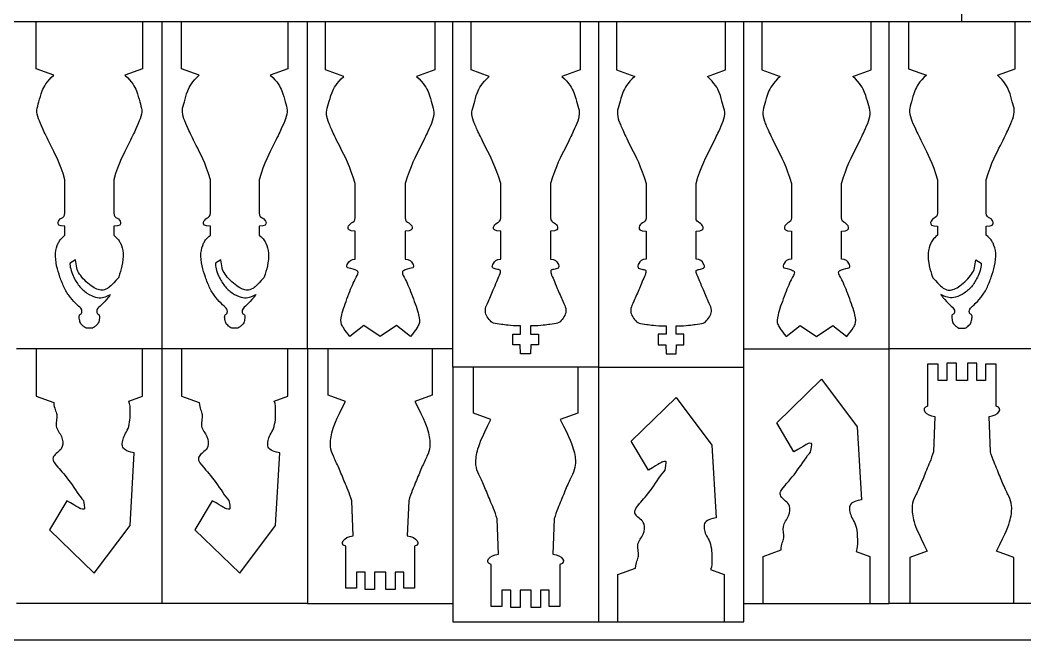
# Model space of a CAD drawing. Header units: millimetres. Extents: x -10 to 144, y -160 to 2.
# Drawn here: x 72 to 99.64, y -159.68 to -142.64 of the extents above; entities that cross this region are included whole.
import ezdxf

# ---------------------------------------------------------------- set-up
doc = ezdxf.new("R2010")
doc.units = ezdxf.units.MM
doc.header["$MEASUREMENT"] = 0
doc.layers.add('cut', color=1, linetype='Continuous', true_color=0xff0000)
doc.layers.add('Default', color=6, linetype='Continuous', true_color=0xff00e8)

msp = doc.modelspace()

# ---------------------------------------------------------------- linework, layer by layer
at = {"layer": 'cut'}
for p, q in [((75.367, -142.685), (75.367, -143.981)), ((75.903, -151.685), (75.903, -142.685)), ((79.367, -142.685), (79.367, -143.981)), ((79.903, -151.685), (79.903, -142.685)), ((83.403, -142.685), (83.403, -144.012)), ((83.903, -152.185), (83.903, -142.685)), ((87.403, -142.685), (87.403, -144.012)), ((87.903, -142.685), (87.903, -152.185)), ((88.403, -142.685), (88.403, -144.012)), ((91.903, -152.185), (91.903, -142.685)), ((92.403, -142.685), (92.403, -144.012)), ((95.903, -151.685), (95.903, -142.685)), ((96.438, -142.685), (96.438, -143.981)), ((97.903, -142.685), (139.903, -142.685)), ((72.928, -144.158), (72.438, -143.981)), ((75.367, -143.981), (74.878, -144.158)), ((76.928, -144.158), (76.438, -143.981)), ((79.367, -143.981), (78.878, -144.158)), ((96.438, -143.981), (96.928, -144.158)), ((98.878, -144.158), (99.367, -143.981)), ((80.904, -144.194), (80.403, -144.012)), ((83.403, -144.012), (82.901, -144.194)), ((84.904, -144.194), (84.403, -144.012)), ((87.403, -144.012), (86.901, -144.194)), ((88.403, -144.012), (88.904, -144.194)), ((90.901, -144.194), (91.403, -144.012)), ((92.403, -144.012), (92.904, -144.194)), ((94.901, -144.194), (95.403, -144.012)), ((73.233, -147.944), (73.233, -147.032)), ((74.573, -147.032), (74.573, -147.944)), ((77.233, -147.944), (77.233, -147.032)), ((78.573, -147.032), (78.573, -147.944)), ((81.217, -148.071), (81.217, -147.137)), ((82.589, -147.137), (82.589, -148.071)), ((85.217, -148.071), (85.217, -147.137)), ((86.589, -147.137), (86.589, -148.071)), ((89.217, -147.137), (89.217, -148.071)), ((90.589, -148.071), (90.589, -147.137)), ((93.217, -147.137), (93.217, -148.071)), ((94.589, -148.071), (94.589, -147.137)), ((97.233, -147.032), (97.233, -147.944)), ((98.573, -147.944), (98.573, -147.032)), ((73.233, -148.552), (73.233, -148.311)), ((74.573, -148.311), (74.573, -148.552)), ((77.233, -148.552), (77.233, -148.311)), ((78.573, -148.311), (78.573, -148.552)), ((97.233, -148.311), (97.233, -148.552)), ((98.573, -148.552), (98.573, -148.311)), ((81.217, -149.218), (81.217, -148.447)), ((82.589, -148.447), (82.589, -149.218)), ((85.217, -149.218), (85.217, -148.447)), ((86.589, -148.447), (86.589, -149.218)), ((89.217, -148.447), (89.217, -149.218)), ((90.589, -149.218), (90.589, -148.447)), ((93.217, -148.447), (93.217, -149.218)), ((94.589, -149.218), (94.589, -148.447)), ((73.521, -149.236), (73.373, -149.324)), ((77.521, -149.236), (77.373, -149.324)), ((98.284, -149.236), (98.433, -149.324)), ((81.454, -151.037), (81.066, -151.341)), ((81.903, -151.341), (81.454, -151.037)), ((82.352, -151.037), (81.903, -151.341)), ((82.739, -151.341), (82.352, -151.037)), ((85.766, -151.281), (85.766, -151.052)), ((86.04, -151.052), (86.04, -151.281)), ((89.766, -151.052), (89.766, -151.281)), ((90.04, -151.281), (90.04, -151.052)), ((93.066, -151.341), (93.454, -151.037)), ((93.454, -151.037), (93.903, -151.341)), ((93.903, -151.341), (94.352, -151.037)), ((94.352, -151.037), (94.739, -151.341)), ((85.547, -151.57), (85.547, -151.281)), ((85.547, -151.281), (85.766, -151.281)), ((86.04, -151.281), (86.258, -151.281)), ((86.258, -151.281), (86.258, -151.57)), ((89.766, -151.281), (89.547, -151.281)), ((89.547, -151.281), (89.547, -151.57)), ((90.258, -151.281), (90.04, -151.281)), ((90.258, -151.57), (90.258, -151.281)), ((75.903, -151.685), (71.903, -151.685)), ((72.438, -151.685), (72.438, -152.981)), ((79.903, -151.685), (75.903, -151.685)), ((75.903, -158.685), (75.903, -151.685)), ((76.438, -151.685), (76.438, -152.981)), ((83.903, -151.685), (79.903, -151.685)), ((79.903, -151.685), (79.903, -158.685)), ((83.335, -151.685), (83.335, -152.952)), ((85.757, -151.57), (85.547, -151.57)), ((85.766, -151.819), (85.757, -151.57)), ((86.048, -151.57), (86.04, -151.819)), ((86.258, -151.57), (86.048, -151.57)), ((89.547, -151.57), (89.757, -151.57)), ((89.757, -151.57), (89.766, -151.819)), ((90.04, -151.819), (90.048, -151.57)), ((90.048, -151.57), (90.258, -151.57)), ((91.903, -151.685), (95.903, -151.685)), ((99.903, -151.685), (95.903, -151.685)), ((95.903, -158.685), (95.903, -151.685)), ((86.04, -151.819), (85.766, -151.819)), ((89.766, -151.819), (90.04, -151.819)), ((87.903, -152.185), (83.903, -152.185)), ((83.903, -152.185), (83.903, -159.185)), ((87.335, -152.185), (87.335, -153.452)), ((87.903, -152.185), (87.903, -159.185)), ((87.903, -152.185), (91.903, -152.185)), ((91.903, -159.185), (91.903, -152.185)), ((97.253, -152.104), (96.957, -152.104)), ((96.957, -152.104), (96.957, -153.26)), ((97.253, -152.553), (97.253, -152.104)), ((97.75, -152.075), (97.492, -152.075)), ((97.492, -152.075), (97.492, -152.553)), ((97.75, -152.553), (97.75, -152.075)), ((98.313, -152.075), (98.055, -152.075)), ((98.055, -152.075), (98.055, -152.553)), ((98.313, -152.553), (98.313, -152.075)), ((98.848, -152.104), (98.552, -152.104)), ((98.552, -152.104), (98.552, -152.553)), ((98.848, -153.26), (98.848, -152.104)), ((92.808, -153.716), (94.04, -152.52)), ((94.04, -152.52), (95.024, -153.829)), ((97.492, -152.553), (97.253, -152.553)), ((97.903, -152.553), (97.75, -152.553)), ((98.055, -152.553), (97.903, -152.553)), ((98.552, -152.553), (98.313, -152.553)), ((72.438, -152.981), (72.928, -153.158)), ((74.991, -153.117), (75.367, -152.981)), ((76.438, -152.981), (76.928, -153.158)), ((78.991, -153.117), (79.367, -152.981)), ((80.949, -153.126), (80.471, -152.952)), ((83.335, -152.952), (82.856, -153.126)), ((88.808, -154.216), (90.04, -153.02)), ((90.04, -153.02), (91.024, -154.329)), ((84.949, -153.626), (84.471, -153.452)), ((87.335, -153.452), (86.856, -153.626)), ((97.158, -153.546), (97.12, -154.511)), ((98.686, -154.511), (98.648, -153.546)), ((93.284, -154.514), (92.808, -153.716)), ((95.024, -153.829), (95.139, -155.832)), ((89.284, -155.014), (88.808, -154.216)), ((91.024, -154.329), (91.139, -156.332)), ((75.024, -156.541), (75.139, -154.539)), ((79.024, -156.541), (79.139, -154.539)), ((73.284, -155.857), (72.808, -156.655)), ((77.284, -155.857), (76.808, -156.655)), ((81.158, -156.825), (81.12, -155.86)), ((82.686, -155.86), (82.648, -156.825)), ((85.158, -157.325), (85.12, -156.36)), ((86.686, -156.36), (86.648, -157.325)), ((72.808, -156.655), (74.04, -157.851)), ((74.04, -157.851), (75.024, -156.541)), ((76.808, -156.655), (78.04, -157.851)), ((78.04, -157.851), (79.024, -156.541)), ((80.957, -158.267), (80.957, -157.111)), ((82.848, -157.111), (82.848, -158.267)), ((92.438, -157.39), (92.928, -157.212)), ((96.949, -157.245), (96.471, -157.419)), ((99.335, -157.419), (98.856, -157.245)), ((92.438, -158.685), (92.438, -157.39)), ((94.991, -157.253), (95.367, -157.39)), ((99.335, -158.685), (99.335, -157.419)), ((84.957, -158.767), (84.957, -157.611)), ((86.848, -157.611), (86.848, -158.767)), ((88.438, -157.89), (88.928, -157.712)), ((90.991, -157.753), (91.367, -157.89)), ((81.492, -157.818), (81.253, -157.818)), ((81.253, -157.818), (81.253, -158.267)), ((81.492, -158.296), (81.492, -157.818)), ((81.903, -157.818), (81.75, -157.818)), ((81.75, -157.818), (81.75, -158.296)), ((82.055, -157.818), (81.903, -157.818)), ((82.055, -158.296), (82.055, -157.818)), ((82.552, -157.818), (82.313, -157.818)), ((82.313, -157.818), (82.313, -158.296)), ((82.552, -158.267), (82.552, -157.818)), ((88.438, -159.185), (88.438, -157.89)), ((81.253, -158.267), (80.957, -158.267)), ((81.75, -158.296), (81.492, -158.296)), ((82.313, -158.296), (82.055, -158.296)), ((82.848, -158.267), (82.552, -158.267)), ((85.492, -158.318), (85.253, -158.318)), ((85.253, -158.318), (85.253, -158.767)), ((85.492, -158.796), (85.492, -158.318)), ((85.903, -158.318), (85.75, -158.318)), ((85.75, -158.318), (85.75, -158.796)), ((86.055, -158.318), (85.903, -158.318)), ((86.055, -158.796), (86.055, -158.318)), ((86.552, -158.318), (86.313, -158.318)), ((86.313, -158.318), (86.313, -158.796)), ((86.552, -158.767), (86.552, -158.318)), ((75.903, -158.685), (71.903, -158.685)), ((79.903, -158.685), (75.903, -158.685)), ((79.903, -158.685), (83.903, -158.685)), ((85.253, -158.767), (84.957, -158.767)), ((85.75, -158.796), (85.492, -158.796)), ((86.313, -158.796), (86.055, -158.796)), ((86.848, -158.767), (86.552, -158.767)), ((91.903, -158.685), (95.903, -158.685)), ((99.903, -158.685), (95.903, -158.685)), ((83.903, -159.185), (87.903, -159.185)), ((87.903, -159.185), (91.903, -159.185))]:
    msp.add_line(p, q, dxfattribs=at)
msp.add_lwpolyline([(55.903, -142.685), (97.903, -142.685), (97.903, -100.685), (55.903, -100.685)], close=True, dxfattribs=at)
for points in [[(72.438, -143.981), (72.438, -143.549), (72.438, -143.117), (72.438, -142.685)], [(76.438, -143.981), (76.438, -143.549), (76.438, -143.117), (76.438, -142.685)], [(80.403, -144.012), (80.403, -143.57), (80.403, -143.128), (80.403, -142.685)], [(84.403, -144.012), (84.403, -143.57), (84.403, -143.128), (84.403, -142.685)], [(91.403, -144.012), (91.403, -143.57), (91.403, -143.128), (91.403, -142.685)], [(95.403, -144.012), (95.403, -143.57), (95.403, -143.128), (95.403, -142.685)], [(99.367, -143.981), (99.367, -143.549), (99.367, -143.117), (99.367, -142.685)], [(73.233, -147.032), (73.092, -146.561), (72.803, -146.023), (72.61, -145.606), (72.495, -145.352), (72.438, -145.111), (72.521, -144.902), (72.585, -144.595), (72.724, -144.342), (72.928, -144.158)], [(74.878, -144.158), (75.082, -144.342), (75.22, -144.595), (75.285, -144.902), (75.367, -145.111), (75.31, -145.352), (75.196, -145.606), (75.002, -146.023), (74.713, -146.561), (74.573, -147.032)], [(77.233, -147.032), (77.092, -146.561), (76.803, -146.023), (76.61, -145.606), (76.495, -145.352), (76.438, -145.111), (76.521, -144.902), (76.585, -144.595), (76.724, -144.342), (76.928, -144.158)], [(78.878, -144.158), (79.082, -144.342), (79.22, -144.595), (79.285, -144.902), (79.367, -145.111), (79.31, -145.352), (79.196, -145.606), (79.002, -146.023), (78.713, -146.561), (78.573, -147.032)], [(81.217, -147.137), (81.073, -146.654), (80.777, -146.103), (80.579, -145.677), (80.461, -145.416), (80.403, -145.169), (80.487, -144.956), (80.553, -144.641), (80.695, -144.382), (80.904, -144.194)], [(82.901, -144.194), (83.11, -144.382), (83.252, -144.641), (83.318, -144.956), (83.403, -145.169), (83.344, -145.416), (83.227, -145.677), (83.029, -146.103), (82.733, -146.654), (82.589, -147.137)], [(85.217, -147.137), (85.073, -146.654), (84.777, -146.103), (84.579, -145.677), (84.461, -145.416), (84.403, -145.169), (84.487, -144.956), (84.553, -144.641), (84.695, -144.382), (84.904, -144.194)], [(86.901, -144.194), (87.11, -144.382), (87.252, -144.641), (87.318, -144.956), (87.403, -145.169), (87.344, -145.416), (87.227, -145.677), (87.029, -146.103), (86.733, -146.654), (86.589, -147.137)], [(88.904, -144.194), (88.695, -144.382), (88.553, -144.641), (88.487, -144.956), (88.403, -145.169), (88.461, -145.416), (88.579, -145.677), (88.777, -146.103), (89.073, -146.654), (89.217, -147.137)], [(90.589, -147.137), (90.733, -146.654), (91.029, -146.103), (91.227, -145.677), (91.344, -145.416), (91.403, -145.169), (91.318, -144.956), (91.252, -144.641), (91.11, -144.382), (90.901, -144.194)], [(92.904, -144.194), (92.695, -144.382), (92.553, -144.641), (92.487, -144.956), (92.403, -145.169), (92.461, -145.416), (92.579, -145.677), (92.777, -146.103), (93.073, -146.654), (93.217, -147.137)], [(94.589, -147.137), (94.733, -146.654), (95.029, -146.103), (95.227, -145.677), (95.344, -145.416), (95.403, -145.169), (95.318, -144.956), (95.252, -144.641), (95.11, -144.382), (94.901, -144.194)], [(96.928, -144.158), (96.724, -144.342), (96.585, -144.595), (96.521, -144.902), (96.438, -145.111), (96.495, -145.352), (96.61, -145.606), (96.803, -146.023), (97.092, -146.561), (97.233, -147.032)], [(98.573, -147.032), (98.713, -146.561), (99.002, -146.023), (99.196, -145.606), (99.31, -145.352), (99.367, -145.111), (99.285, -144.902), (99.22, -144.595), (99.082, -144.342), (98.878, -144.158)], [(73.233, -148.311), (73.055, -148.311), (73.013, -148.201), (73.129, -148.073), (73.233, -148.042), (73.233, -147.944)], [(74.573, -147.944), (74.573, -148.042), (74.677, -148.073), (74.793, -148.201), (74.75, -148.311), (74.573, -148.311)], [(77.233, -148.311), (77.055, -148.311), (77.013, -148.201), (77.129, -148.073), (77.233, -148.042), (77.233, -147.944)], [(78.573, -147.944), (78.573, -148.042), (78.677, -148.073), (78.793, -148.201), (78.75, -148.311), (78.573, -148.311)], [(81.217, -148.447), (81.035, -148.447), (80.991, -148.334), (81.11, -148.202), (81.217, -148.171), (81.217, -148.071)], [(82.589, -148.071), (82.589, -148.171), (82.695, -148.202), (82.814, -148.334), (82.77, -148.447), (82.589, -148.447)], [(85.217, -148.447), (85.035, -148.447), (84.991, -148.334), (85.11, -148.202), (85.217, -148.171), (85.217, -148.071)], [(86.589, -148.071), (86.589, -148.171), (86.695, -148.202), (86.814, -148.334), (86.77, -148.447), (86.589, -148.447)], [(89.217, -148.071), (89.217, -148.171), (89.11, -148.202), (88.991, -148.334), (89.035, -148.447), (89.217, -148.447)], [(90.589, -148.447), (90.77, -148.447), (90.814, -148.334), (90.695, -148.202), (90.589, -148.171), (90.589, -148.071)], [(93.217, -148.071), (93.217, -148.171), (93.11, -148.202), (92.991, -148.334), (93.035, -148.447), (93.217, -148.447)], [(94.589, -148.447), (94.77, -148.447), (94.814, -148.334), (94.695, -148.202), (94.589, -148.171), (94.589, -148.071)], [(97.233, -147.944), (97.233, -148.042), (97.129, -148.073), (97.013, -148.201), (97.055, -148.311), (97.233, -148.311)], [(98.573, -148.311), (98.75, -148.311), (98.793, -148.201), (98.677, -148.073), (98.573, -148.042), (98.573, -147.944)], [(85.766, -151.052), (85.451, -151.047), (85.217, -150.996), (85.004, -150.996), (84.898, -150.88), (84.796, -150.732), (84.786, -150.57), (84.862, -150.413), (85.05, -149.981), (85.126, -149.783), (85.217, -149.6), (85.217, -149.499), (85.096, -149.499), (84.969, -149.453), (84.994, -149.347), (85.096, -149.218), (85.217, -149.218)], [(86.589, -149.218), (86.71, -149.218), (86.811, -149.347), (86.837, -149.453), (86.71, -149.499), (86.589, -149.499), (86.589, -149.6), (86.679, -149.783), (86.756, -149.981), (86.943, -150.413), (87.02, -150.57), (87.009, -150.732), (86.908, -150.88), (86.801, -150.996), (86.589, -150.996), (86.355, -151.047), (86.04, -151.052)], [(89.217, -149.218), (89.096, -149.218), (88.994, -149.347), (88.969, -149.453), (89.096, -149.499), (89.217, -149.499), (89.217, -149.6), (89.126, -149.783), (89.05, -149.981), (88.862, -150.413), (88.786, -150.57), (88.796, -150.732), (88.898, -150.88), (89.004, -150.996), (89.217, -150.996), (89.451, -151.047), (89.766, -151.052)], [(90.04, -151.052), (90.355, -151.047), (90.589, -150.996), (90.801, -150.996), (90.908, -150.88), (91.009, -150.732), (91.02, -150.57), (90.943, -150.413), (90.756, -149.981), (90.679, -149.783), (90.589, -149.6), (90.589, -149.499), (90.71, -149.499), (90.837, -149.453), (90.811, -149.347), (90.71, -149.218), (90.589, -149.218)], [(73.986, -151.112), (73.932, -151.117), (73.878, -151.118), (73.824, -151.114)], [(77.986, -151.112), (77.932, -151.117), (77.878, -151.118), (77.824, -151.114)], [(97.82, -151.112), (97.874, -151.117), (97.928, -151.118), (97.981, -151.114)], [(75.367, -152.981), (75.367, -152.549), (75.367, -152.117), (75.367, -151.685)], [(79.367, -152.981), (79.367, -152.549), (79.367, -152.117), (79.367, -151.685)], [(80.471, -152.952), (80.471, -152.53), (80.471, -152.108), (80.471, -151.685)], [(84.471, -153.452), (84.471, -153.03), (84.471, -152.608), (84.471, -152.185)], [(81.12, -155.86), (81.053, -155.64), (80.919, -155.344), (80.766, -154.943), (80.604, -154.618), (80.518, -154.398), (80.546, -154.016), (80.68, -153.653), (80.949, -153.126)], [(82.856, -153.126), (83.125, -153.653), (83.259, -154.016), (83.288, -154.398), (83.202, -154.618), (83.039, -154.943), (82.886, -155.344), (82.753, -155.64), (82.686, -155.86)], [(96.957, -153.26), (96.757, -153.317), (96.9, -153.518), (97.158, -153.546)], [(98.648, -153.546), (98.906, -153.518), (99.049, -153.317), (98.848, -153.26)], [(85.12, -156.36), (85.053, -156.14), (84.919, -155.844), (84.766, -155.443), (84.604, -155.118), (84.518, -154.898), (84.546, -154.516), (84.68, -154.153), (84.949, -153.626)], [(86.856, -153.626), (87.125, -154.153), (87.259, -154.516), (87.288, -154.898), (87.202, -155.118), (87.039, -155.443), (86.886, -155.844), (86.753, -156.14), (86.686, -156.36)], [(97.12, -154.511), (97.053, -154.731), (96.919, -155.027), (96.766, -155.428), (96.604, -155.753), (96.518, -155.972), (96.546, -156.355), (96.68, -156.718), (96.949, -157.245)], [(98.856, -157.245), (99.125, -156.718), (99.259, -156.355), (99.288, -155.972), (99.202, -155.753), (99.039, -155.428), (98.886, -155.027), (98.753, -154.731), (98.686, -154.511)], [(80.957, -157.111), (80.757, -157.054), (80.9, -156.853), (81.158, -156.825)], [(82.648, -156.825), (82.906, -156.853), (83.049, -157.054), (82.848, -157.111)], [(84.957, -157.611), (84.757, -157.554), (84.9, -157.353), (85.158, -157.325)], [(86.648, -157.325), (86.906, -157.353), (87.049, -157.554), (86.848, -157.611)], [(95.367, -157.39), (95.367, -157.822), (95.367, -158.254), (95.367, -158.685)], [(96.471, -157.419), (96.471, -157.841), (96.471, -158.263), (96.471, -158.685)], [(91.367, -157.89), (91.367, -158.322), (91.367, -158.754), (91.367, -159.185)]]:
    msp.add_open_spline(points, degree=3, dxfattribs=at)
for points, knots in [([(73.824, -151.114), (73.782, -151.096), (73.714, -151.042), (73.648, -150.981), (73.623, -150.831), (73.623, -150.737), (73.704, -150.724), (73.704, -150.58), (73.585, -150.498), (73.372, -150.267), (73.215, -150.035), (73.09, -149.696), (72.996, -149.42), (72.952, -149.026), (73.032, -148.798), (73.104, -148.667), (73.233, -148.552)], [15.3226832, 15.3226832, 15.3226832, 15.3226832, 15.3701528, 15.442089, 15.5140252, 15.5859614, 15.6578977, 15.7298339, 15.8017701, 15.8737063, 15.9456425, 16.0175788, 16.089515, 16.1614512, 16.2333874, 16.2851717, 16.2851717, 16.2851717, 16.2851717]), ([(74.573, -148.552), (74.702, -148.667), (74.774, -148.798), (74.853, -149.026), (74.809, -149.42), (74.744, -149.612), (74.704, -149.723), (74.701, -149.731)], [13.1827595, 13.1827595, 13.1827595, 13.1827595, 13.2345439, 13.3064801, 13.3784163, 13.4503525, 13.4561073, 13.4561073, 13.4561073, 13.4561073]), ([(77.824, -151.114), (77.782, -151.096), (77.714, -151.042), (77.648, -150.981), (77.623, -150.831), (77.623, -150.737), (77.704, -150.724), (77.704, -150.58), (77.585, -150.498), (77.372, -150.267), (77.215, -150.035), (77.09, -149.696), (76.996, -149.42), (76.952, -149.026), (77.032, -148.798), (77.104, -148.667), (77.233, -148.552)], [15.3226832, 15.3226832, 15.3226832, 15.3226832, 15.3701528, 15.442089, 15.5140252, 15.5859614, 15.6578977, 15.7298339, 15.8017701, 15.8737063, 15.9456425, 16.0175788, 16.089515, 16.1614512, 16.2333874, 16.2851717, 16.2851717, 16.2851717, 16.2851717]), ([(78.573, -148.552), (78.702, -148.667), (78.774, -148.798), (78.853, -149.026), (78.809, -149.42), (78.744, -149.612), (78.704, -149.723), (78.701, -149.731)], [13.1827595, 13.1827595, 13.1827595, 13.1827595, 13.2345439, 13.3064801, 13.3784163, 13.4503525, 13.4561073, 13.4561073, 13.4561073, 13.4561073]), ([(97.233, -148.552), (97.104, -148.667), (97.032, -148.798), (96.952, -149.026), (96.996, -149.42), (97.061, -149.612), (97.101, -149.723), (97.104, -149.731)], [13.1827595, 13.1827595, 13.1827595, 13.1827595, 13.2345439, 13.3064801, 13.3784163, 13.4503525, 13.4561073, 13.4561073, 13.4561073, 13.4561073]), ([(97.981, -151.114), (98.023, -151.096), (98.091, -151.042), (98.158, -150.981), (98.183, -150.831), (98.183, -150.737), (98.101, -150.724), (98.101, -150.58), (98.22, -150.498), (98.433, -150.267), (98.59, -150.035), (98.715, -149.696), (98.809, -149.42), (98.853, -149.026), (98.774, -148.798), (98.702, -148.667), (98.573, -148.552)], [15.3226832, 15.3226832, 15.3226832, 15.3226832, 15.3701528, 15.442089, 15.5140252, 15.5859614, 15.6578977, 15.7298339, 15.8017701, 15.8737063, 15.9456425, 16.0175788, 16.089515, 16.1614512, 16.2333874, 16.2851717, 16.2851717, 16.2851717, 16.2851717]), ([(74.701, -149.731), (74.497, -149.956), (74.366, -150.048), (74.253, -150.08), (74.116, -150.047), (73.963, -149.962), (73.768, -149.8), (73.624, -149.625), (73.545, -149.464), (73.537, -149.306), (73.521, -149.236)], [13.4561073, 13.4561073, 13.4561073, 13.4561073, 13.5165076, 13.6023732, 13.6882387, 13.7741043, 13.8599698, 13.9458354, 14.0317009, 14.1175665, 14.1175665, 14.1175665, 14.1175665]), ([(78.701, -149.731), (78.497, -149.956), (78.366, -150.048), (78.253, -150.08), (78.116, -150.047), (77.963, -149.962), (77.768, -149.8), (77.624, -149.625), (77.545, -149.464), (77.537, -149.306), (77.521, -149.236)], [13.4561073, 13.4561073, 13.4561073, 13.4561073, 13.5165076, 13.6023732, 13.6882387, 13.7741043, 13.8599698, 13.9458354, 14.0317009, 14.1175665, 14.1175665, 14.1175665, 14.1175665]), ([(81.008, -149.458), (81.003, -149.454), (80.975, -149.425), (80.994, -149.347), (81.096, -149.218), (81.217, -149.218)], [5.3641485, 5.3641485, 5.3641485, 5.3641485, 5.3783437, 5.4435759, 5.5088082, 5.5088082, 5.5088082, 5.5088082]), ([(82.589, -149.218), (82.71, -149.218), (82.811, -149.347), (82.83, -149.425), (82.803, -149.454), (82.797, -149.458)], [3.1087121, 3.1087121, 3.1087121, 3.1087121, 3.1739444, 3.2391767, 3.2533718, 3.2533718, 3.2533718, 3.2533718]), ([(93.217, -149.218), (93.096, -149.218), (92.994, -149.347), (92.975, -149.425), (93.003, -149.454), (93.008, -149.458)], [3.1087121, 3.1087121, 3.1087121, 3.1087121, 3.1739444, 3.2391767, 3.2533718, 3.2533718, 3.2533718, 3.2533718]), ([(94.797, -149.458), (94.803, -149.454), (94.83, -149.425), (94.811, -149.347), (94.71, -149.218), (94.589, -149.218)], [5.3641485, 5.3641485, 5.3641485, 5.3641485, 5.3783437, 5.4435759, 5.5088082, 5.5088082, 5.5088082, 5.5088082]), ([(97.104, -149.731), (97.309, -149.956), (97.44, -150.048), (97.552, -150.08), (97.69, -150.047), (97.843, -149.962), (98.037, -149.8), (98.181, -149.625), (98.261, -149.464), (98.269, -149.306), (98.284, -149.236)], [13.4561073, 13.4561073, 13.4561073, 13.4561073, 13.5165076, 13.6023732, 13.6882387, 13.7741043, 13.8599698, 13.9458354, 14.0317009, 14.1175665, 14.1175665, 14.1175665, 14.1175665]), ([(73.373, -149.324), (73.355, -149.405), (73.462, -149.706), (73.607, -149.953), (73.832, -150.163), (74.092, -150.274), (74.238, -150.288), (74.365, -150.248), (74.483, -150.188)], [14.1686693, 14.1686693, 14.1686693, 14.1686693, 14.2606689, 14.3526686, 14.4446683, 14.5366679, 14.6286676, 14.6968651, 14.6968651, 14.6968651, 14.6968651]), ([(77.373, -149.324), (77.355, -149.405), (77.462, -149.706), (77.607, -149.953), (77.832, -150.163), (78.092, -150.274), (78.238, -150.288), (78.365, -150.248), (78.483, -150.188)], [14.1686693, 14.1686693, 14.1686693, 14.1686693, 14.2606689, 14.3526686, 14.4446683, 14.5366679, 14.6286676, 14.6968651, 14.6968651, 14.6968651, 14.6968651]), ([(81.066, -151.341), (80.928, -151.166), (80.815, -150.997), (80.809, -150.809), (81.016, -150.226), (81.217, -149.724), (81.327, -149.597), (81.266, -149.504), (81.008, -149.458)], [4.6156365, 4.6156365, 4.6156365, 4.6156365, 4.7452461, 4.8748556, 5.0044652, 5.1340747, 5.2636843, 5.3641485, 5.3641485, 5.3641485, 5.3641485]), ([(82.797, -149.458), (82.54, -149.504), (82.479, -149.597), (82.589, -149.724), (82.789, -150.226), (82.996, -150.809), (82.99, -150.997), (82.877, -151.166), (82.739, -151.341)], [3.2533718, 3.2533718, 3.2533718, 3.2533718, 3.353836, 3.4834456, 3.6130552, 3.7426647, 3.8722743, 4.0018838, 4.0018838, 4.0018838, 4.0018838]), ([(93.008, -149.458), (93.266, -149.504), (93.327, -149.597), (93.217, -149.724), (93.016, -150.226), (92.809, -150.809), (92.815, -150.997), (92.928, -151.166), (93.066, -151.341)], [3.2533718, 3.2533718, 3.2533718, 3.2533718, 3.353836, 3.4834456, 3.6130552, 3.7426647, 3.8722743, 4.0018838, 4.0018838, 4.0018838, 4.0018838]), ([(94.739, -151.341), (94.877, -151.166), (94.99, -150.997), (94.996, -150.809), (94.789, -150.226), (94.589, -149.724), (94.479, -149.597), (94.54, -149.504), (94.797, -149.458)], [4.6156365, 4.6156365, 4.6156365, 4.6156365, 4.7452461, 4.8748556, 5.0044652, 5.1340747, 5.2636843, 5.3641485, 5.3641485, 5.3641485, 5.3641485]), ([(98.433, -149.324), (98.45, -149.405), (98.343, -149.706), (98.199, -149.953), (97.974, -150.163), (97.714, -150.274), (97.568, -150.288), (97.44, -150.248), (97.322, -150.188)], [14.1686693, 14.1686693, 14.1686693, 14.1686693, 14.2606689, 14.3526686, 14.4446683, 14.5366679, 14.6286676, 14.6968651, 14.6968651, 14.6968651, 14.6968651]), ([(74.483, -150.188), (74.464, -150.215), (74.386, -150.318), (74.22, -150.498), (74.101, -150.58), (74.101, -150.724), (74.183, -150.737), (74.183, -150.831), (74.158, -150.981), (74.092, -151.042), (74.025, -151.095), (73.986, -151.112)], [14.6968651, 14.6968651, 14.6968651, 14.6968651, 14.7209754, 14.7929116, 14.8648479, 14.9367841, 15.0087203, 15.0806565, 15.1525927, 15.2245289, 15.2702952, 15.2702952, 15.2702952, 15.2702952]), ([(78.483, -150.188), (78.464, -150.215), (78.386, -150.318), (78.22, -150.498), (78.101, -150.58), (78.101, -150.724), (78.183, -150.737), (78.183, -150.831), (78.158, -150.981), (78.092, -151.042), (78.025, -151.095), (77.986, -151.112)], [14.6968651, 14.6968651, 14.6968651, 14.6968651, 14.7209754, 14.7929116, 14.8648479, 14.9367841, 15.0087203, 15.0806565, 15.1525927, 15.2245289, 15.2702952, 15.2702952, 15.2702952, 15.2702952]), ([(97.322, -150.188), (97.341, -150.215), (97.419, -150.318), (97.585, -150.498), (97.704, -150.58), (97.704, -150.724), (97.623, -150.737), (97.623, -150.831), (97.648, -150.981), (97.714, -151.042), (97.78, -151.095), (97.82, -151.112)], [14.6968651, 14.6968651, 14.6968651, 14.6968651, 14.7209754, 14.7929116, 14.8648479, 14.9367841, 15.0087203, 15.0806565, 15.1525927, 15.2245289, 15.2702952, 15.2702952, 15.2702952, 15.2702952]), ([(72.928, -153.158), (72.928, -153.329), (73.062, -153.466), (72.928, -153.817), (73.175, -154.087), (73.181, -154.4), (73.054, -154.504), (72.928, -154.608), (72.879, -154.733), (72.995, -154.89), (73.364, -155.302), (73.64, -155.741), (73.739, -155.85)], [4.7205992, 4.7205992, 4.7205992, 4.7205992, 4.8194145, 4.9182297, 5.017045, 5.1158603, 5.2146755, 5.3134908, 5.4123061, 5.5111213, 5.6099366, 5.7003609, 5.7003609, 5.7003609, 5.7003609]), ([(75.139, -154.539), (74.997, -154.512), (74.862, -154.457), (74.801, -154.359), (74.813, -154.207), (74.871, -154.042), (74.978, -153.886), (75.027, -153.627), (75.027, -153.426), (75.027, -153.214), (74.991, -153.117)], [7.8557199, 7.8557199, 7.8557199, 7.8557199, 7.9067904, 7.9860915, 8.0653926, 8.1446938, 8.2239949, 8.303296, 8.3825971, 8.4438323, 8.4438323, 8.4438323, 8.4438323]), ([(76.928, -153.158), (76.928, -153.329), (77.062, -153.466), (76.928, -153.817), (77.175, -154.087), (77.181, -154.4), (77.054, -154.504), (76.928, -154.608), (76.879, -154.733), (76.995, -154.89), (77.364, -155.302), (77.64, -155.741), (77.739, -155.85)], [4.7205992, 4.7205992, 4.7205992, 4.7205992, 4.8194145, 4.9182297, 5.017045, 5.1158603, 5.2146755, 5.3134908, 5.4123061, 5.5111213, 5.6099366, 5.7003609, 5.7003609, 5.7003609, 5.7003609]), ([(79.139, -154.539), (78.997, -154.512), (78.862, -154.457), (78.801, -154.359), (78.813, -154.207), (78.871, -154.042), (78.978, -153.886), (79.027, -153.627), (79.027, -153.426), (79.027, -153.214), (78.991, -153.117)], [7.8557199, 7.8557199, 7.8557199, 7.8557199, 7.9067904, 7.9860915, 8.0653926, 8.1446938, 8.2239949, 8.303296, 8.3825971, 8.4438323, 8.4438323, 8.4438323, 8.4438323]), ([(93.739, -154.521), (93.785, -154.288), (93.755, -154.28), (93.68, -154.275), (93.598, -154.326), (93.284, -154.514)], [5.7003609, 5.7003609, 5.7003609, 5.7003609, 5.7827106, 5.8868274, 5.9909441, 5.9909441, 5.9909441, 5.9909441]), ([(92.928, -157.212), (92.928, -157.042), (93.062, -156.904), (92.928, -156.553), (93.175, -156.284), (93.181, -155.97), (93.054, -155.867), (92.928, -155.763), (92.879, -155.637), (92.995, -155.481), (93.364, -155.069), (93.64, -154.629), (93.739, -154.521)], [4.7205992, 4.7205992, 4.7205992, 4.7205992, 4.8194145, 4.9182297, 5.017045, 5.1158603, 5.2146755, 5.3134908, 5.4123061, 5.5111213, 5.6099366, 5.7003609, 5.7003609, 5.7003609, 5.7003609]), ([(88.928, -157.712), (88.928, -157.542), (89.062, -157.404), (88.928, -157.053), (89.175, -156.784), (89.181, -156.47), (89.054, -156.367), (88.928, -156.263), (88.879, -156.137), (88.995, -155.981), (89.364, -155.569), (89.64, -155.129), (89.739, -155.021)], [4.7205992, 4.7205992, 4.7205992, 4.7205992, 4.8194145, 4.9182297, 5.017045, 5.1158603, 5.2146755, 5.3134908, 5.4123061, 5.5111213, 5.6099366, 5.7003609, 5.7003609, 5.7003609, 5.7003609]), ([(89.739, -155.021), (89.785, -154.788), (89.755, -154.78), (89.68, -154.775), (89.598, -154.826), (89.284, -155.014)], [5.7003609, 5.7003609, 5.7003609, 5.7003609, 5.7827106, 5.8868274, 5.9909441, 5.9909441, 5.9909441, 5.9909441]), ([(73.739, -155.85), (73.785, -156.082), (73.755, -156.091), (73.68, -156.095), (73.598, -156.045), (73.284, -155.857)], [5.7003609, 5.7003609, 5.7003609, 5.7003609, 5.7827106, 5.8868274, 5.9909441, 5.9909441, 5.9909441, 5.9909441]), ([(77.739, -155.85), (77.785, -156.082), (77.755, -156.091), (77.68, -156.095), (77.598, -156.045), (77.284, -155.857)], [5.7003609, 5.7003609, 5.7003609, 5.7003609, 5.7827106, 5.8868274, 5.9909441, 5.9909441, 5.9909441, 5.9909441]), ([(95.139, -155.832), (94.997, -155.859), (94.862, -155.914), (94.801, -156.012), (94.813, -156.164), (94.871, -156.328), (94.978, -156.485), (95.027, -156.744), (95.027, -156.945), (95.027, -157.157), (94.991, -157.253)], [7.8557199, 7.8557199, 7.8557199, 7.8557199, 7.9067904, 7.9860915, 8.0653926, 8.1446938, 8.2239949, 8.303296, 8.3825971, 8.4438323, 8.4438323, 8.4438323, 8.4438323]), ([(91.139, -156.332), (90.997, -156.359), (90.862, -156.414), (90.801, -156.512), (90.813, -156.664), (90.871, -156.828), (90.978, -156.985), (91.027, -157.244), (91.027, -157.445), (91.027, -157.657), (90.991, -157.753)], [7.8557199, 7.8557199, 7.8557199, 7.8557199, 7.9067904, 7.9860915, 8.0653926, 8.1446938, 8.2239949, 8.303296, 8.3825971, 8.4438323, 8.4438323, 8.4438323, 8.4438323])]:
    msp.add_open_spline(points, degree=3, knots=knots, dxfattribs=at)
at = {"layer": 'Default'}
msp.add_lwpolyline([(54.445, -159.685), (144.445, -159.685), (144.445, -99.685), (54.445, -99.685)], close=True, dxfattribs=at)

doc.saveas('drawing.dxf')
